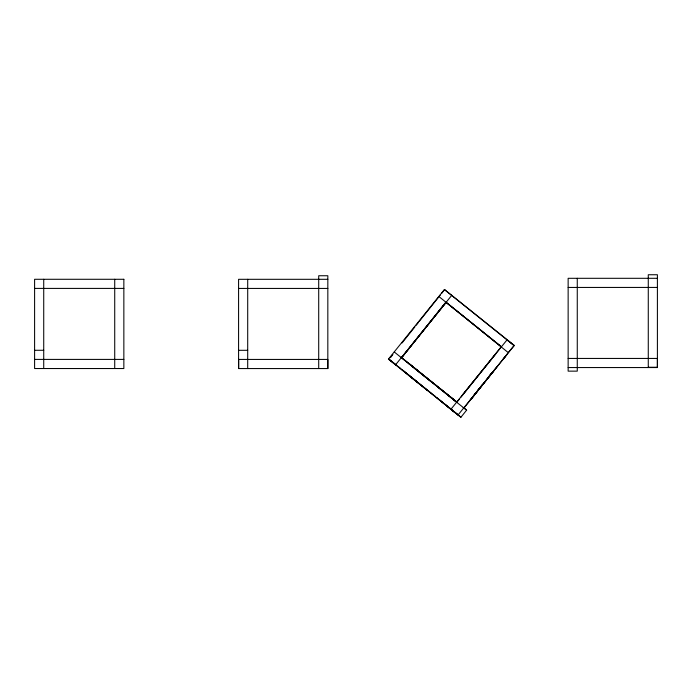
<?xml version="1.0" encoding="UTF-8"?>
<svg xmlns="http://www.w3.org/2000/svg" width="692" height="692" viewBox="0 0 692 692"><rect width="100%" height="100%" fill="white"/><g stroke="black" fill="none" stroke-linecap="round" stroke-linejoin="round"><path stroke-width="1.04" d="M327.826 368.559L327.835 359.433L238.584 359.433L238.576 368.559L327.826 368.559L327.835 275.745L318.709 275.745L318.709 368.559M568.141 367.556L657.391 367.556L657.4 358.439L568.141 358.439M476.909 391.733L473.587 395.962M476.97 391.525L482.67 384.415M490.213 375.081L490.567 374.623L489.123 376.448M502.522 359.97L505.169 356.665L504.217 357.842M402.052 342.972L414.88 326.901M416.221 325.223L418.236 322.697M419.343 321.261L440.285 295.034M445.51 302.542L401.602 357.669L446.089 302.335L501.458 346.822M481.096 386.551L497.332 366.362M478.371 390.054L494.607 369.865M472.359 397.485L472.757 396.966M470.387 399.941L479.634 388.333L477.748 390.643M481.718 385.6L479.478 388.42L482.687 384.449M504.875 357.055L507.781 353.413L505.584 356.138M427.128 390.176L388.454 359.096L444.42 289.533L514.286 345.429L508.222 352.583L439.013 296.617M441.557 293.451L444.731 289.498M390.288 357.686L392.831 354.52L390.963 356.89M395.565 364.814L451.841 295.216M401.637 357.66L446.124 302.335L501.423 346.822M514.286 345.429L458.009 415.027L450.899 409.309L507.175 339.703M462.377 395.08L501.146 346.856M457.602 401.325L459.644 398.834M460.941 397.173L479.694 373.888M480.992 372.227L495.74 353.941M464.09 407.882L504.554 357.409M408.678 375.367L460.915 417.259L466.633 410.14L463.32 407.441M489.728 375.635L487.315 378.636L493.206 371.344L489.071 376.457M472.022 397.883L477.921 390.617M481.667 385.738L475.473 393.48M473.458 396.083L474.21 395.158M469.859 400.599L474.868 394.405M474.798 394.431L475.56 393.488M395.582 364.831L388.454 359.096M394.276 351.977L432.846 383.065M389.016 359.269L460.915 417.259M456.616 402.199L463.761 407.908M450.899 409.309L454.488 412.164M458.329 414.992L436.946 397.796M657.4 278.305L568.141 278.305L568.141 371.146L577.275 371.146L577.266 278.305M327.835 279.308L238.584 279.308L238.584 368.559L238.576 359.433M568.141 287.448L657.4 287.431M34.6 288.408L123.851 288.408M238.584 288.434L327.835 288.434M34.6 350.282L43.726 350.282M238.584 350.308L247.71 350.308M34.6 359.407L123.851 359.407M648.274 367.253L657.4 367.253M466.633 410.14L463.294 407.502M451.253 397.831L456.071 401.689M445.527 404.95L451.686 409.846L439.576 400.045M444.385 289.541L513.974 345.464M401.498 357.556L456.988 402.164L409.05 363.655L417.034 370.108M414.404 368.256L443.373 391.516M438.65 387.745L456.781 402.294M388.8 359.062L395.911 364.779M398.298 366.691L399.985 368.049M401.663 369.398L431.903 393.748M433.581 395.097L435.277 396.43M506.829 339.746L513.966 345.464M457.187 402.485L401.04 357.236M418.4 382.944L403.332 370.774M455.855 401.464L445.293 392.926M657.4 367.556L657.4 274.741L648.274 274.741L648.274 367.556M247.71 279.308L247.701 368.559M114.725 279.283L114.725 368.533M43.726 279.283L43.726 368.533M123.851 279.283L34.6 279.283L34.6 368.533L123.851 368.533L123.851 279.283"/></g></svg>
